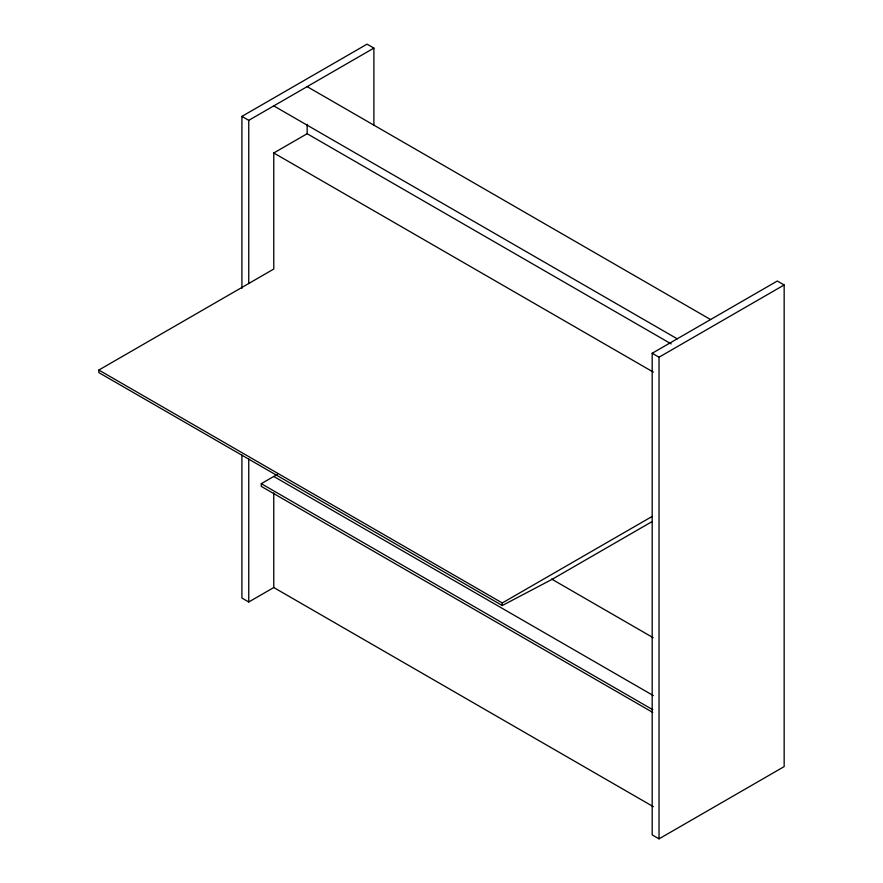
<?xml version="1.0" encoding="UTF-8"?>
<svg xmlns="http://www.w3.org/2000/svg" width="883" height="883" viewBox="0 0 883 883"><rect width="100%" height="100%" fill="white"/><g stroke="black" fill="none" stroke-linecap="round" stroke-linejoin="round"><path stroke-width="1.32" d="M241.909 288.41L241.909 116.39L367.052 44.15L373.884 48.101L373.884 125.165M241.909 116.39L248.752 120.342L373.884 48.101M652.184 521.533L551.941 579.414L502.272 605.528L98.841 372.604L98.841 370.043L273.774 269.05L273.774 152.98L307.152 133.719L671.19 343.895M652.769 712.415L261.269 486.39L261.269 483.674L277.35 474.392M652.184 353.266L777.316 281.015L784.159 284.966L784.159 766.61L659.027 838.85L652.184 834.899L652.184 353.266L659.027 357.207L784.159 284.966M241.909 454.922L241.909 598.034L248.752 601.985L273.774 587.537L653.343 806.676M98.841 370.043L502.272 602.968L652.184 516.423M307.152 86.633L710.583 319.547M273.774 105.894L677.217 338.818M273.774 152.98L653.343 372.118M551.632 579.071L653.188 637.714M273.774 476.456L653.343 695.594M261.269 483.674L652.769 709.711M659.027 357.207L659.027 838.85M502.272 602.968L502.272 605.528M307.152 124.304L307.152 133.719M273.774 492.88L273.774 587.537M248.752 120.342L248.752 283.498M248.752 459.039L248.752 601.985"/></g></svg>
